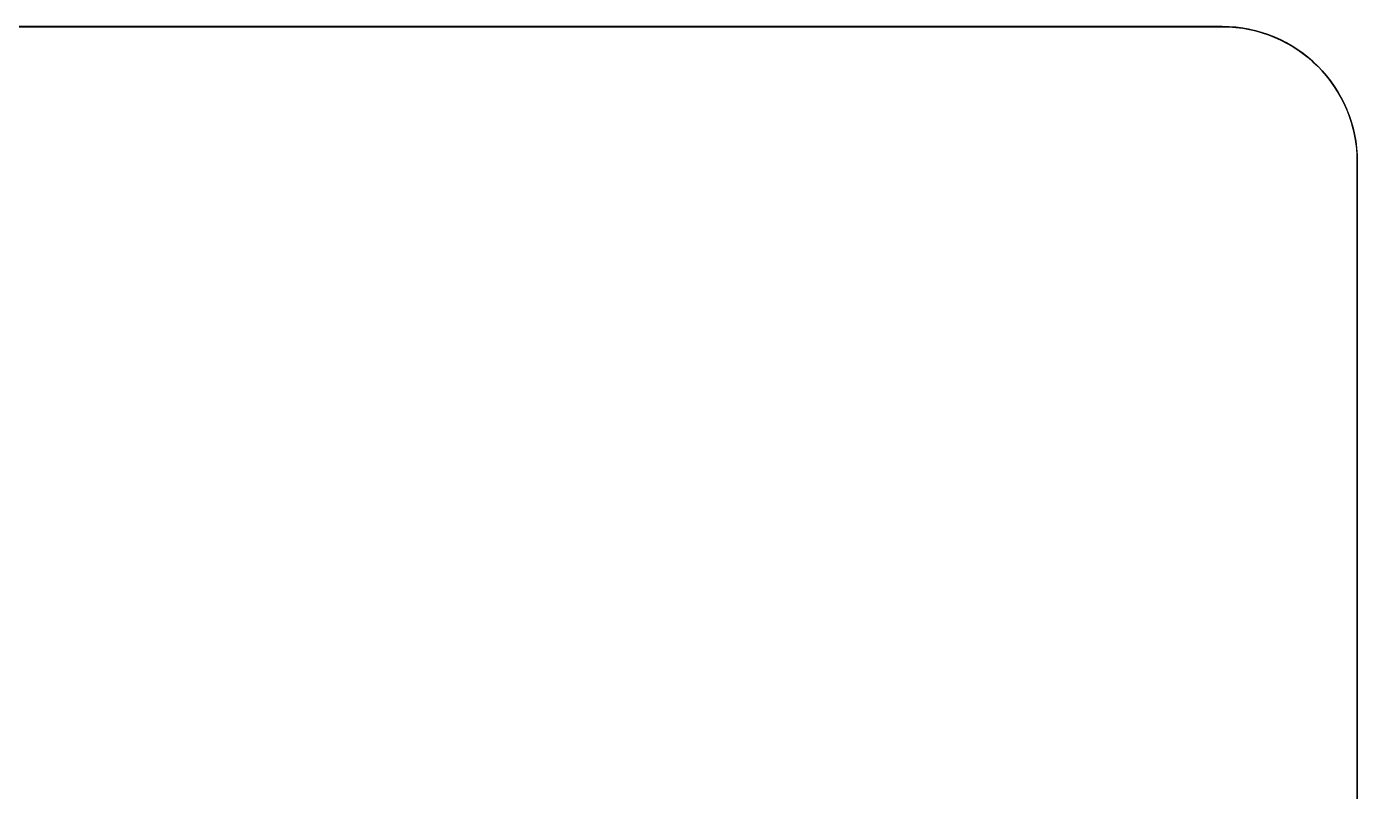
# Model space of a CAD drawing. Extents: x -27.1 to 63, y -62.3 to 29.6.
# Drawn here: x 3.52 to 28.52, y 15.25 to 29.62 of the extents above; entities that cross this region are included whole.
import ezdxf

# ---------------------------------------------------------------- set-up
doc = ezdxf.new("R2010")
doc.units = 0
doc.header["$MEASUREMENT"] = 0
doc.layers.get('0').update_dxf_attribs({"linetype": 'CONTINUOUS'})

msp = doc.modelspace()

# ---------------------------------------------------------------- linework, layer by layer
for points in [[(25.983, 29.625), (-18.937, 29.625), (-18.937, 29.625), (-18.937999, 29.623999), (-18.937999, 29.623999), (-18.937, 29.623), (-18.937, 29.623), (25.983, 29.623), (25.983, 29.623), (25.984001, 29.623999), (25.984001, 29.623999), (25.983, 29.625)], [(25.983005, 29.623818), (-18.936996, 29.623818)], [(28.523, 27.085), (28.522, 27.084001), (28.522, 27.084001), (28.522, -17.836001), (28.522, -17.836001), (28.523, -17.837), (28.523, -17.837), (28.523999, -17.836001), (28.523999, -17.836001), (28.523999, 27.084001), (28.523999, 27.084001), (28.523, 27.085)], [(28.523005, -17.836185), (28.523005, 27.083816)]]:
    msp.add_lwpolyline(points)
for points in [[(28.523999, 27.084001, 0.414193), (25.983, 29.625), (25.983, 29.625), (25.982, 29.623999), (25.982, 29.623999), (25.983, 29.623), (25.983, 29.623, -0.414193), (28.522, 27.084001), (28.522, 27.084001), (28.523, 27.083), (28.523, 27.083), (28.523999, 27.084001)], [(28.523005, 27.083816, 0.414214), (25.983005, 29.623818)]]:
    msp.add_lwpolyline(points, format="xyb")

doc.saveas('drawing.dxf')
